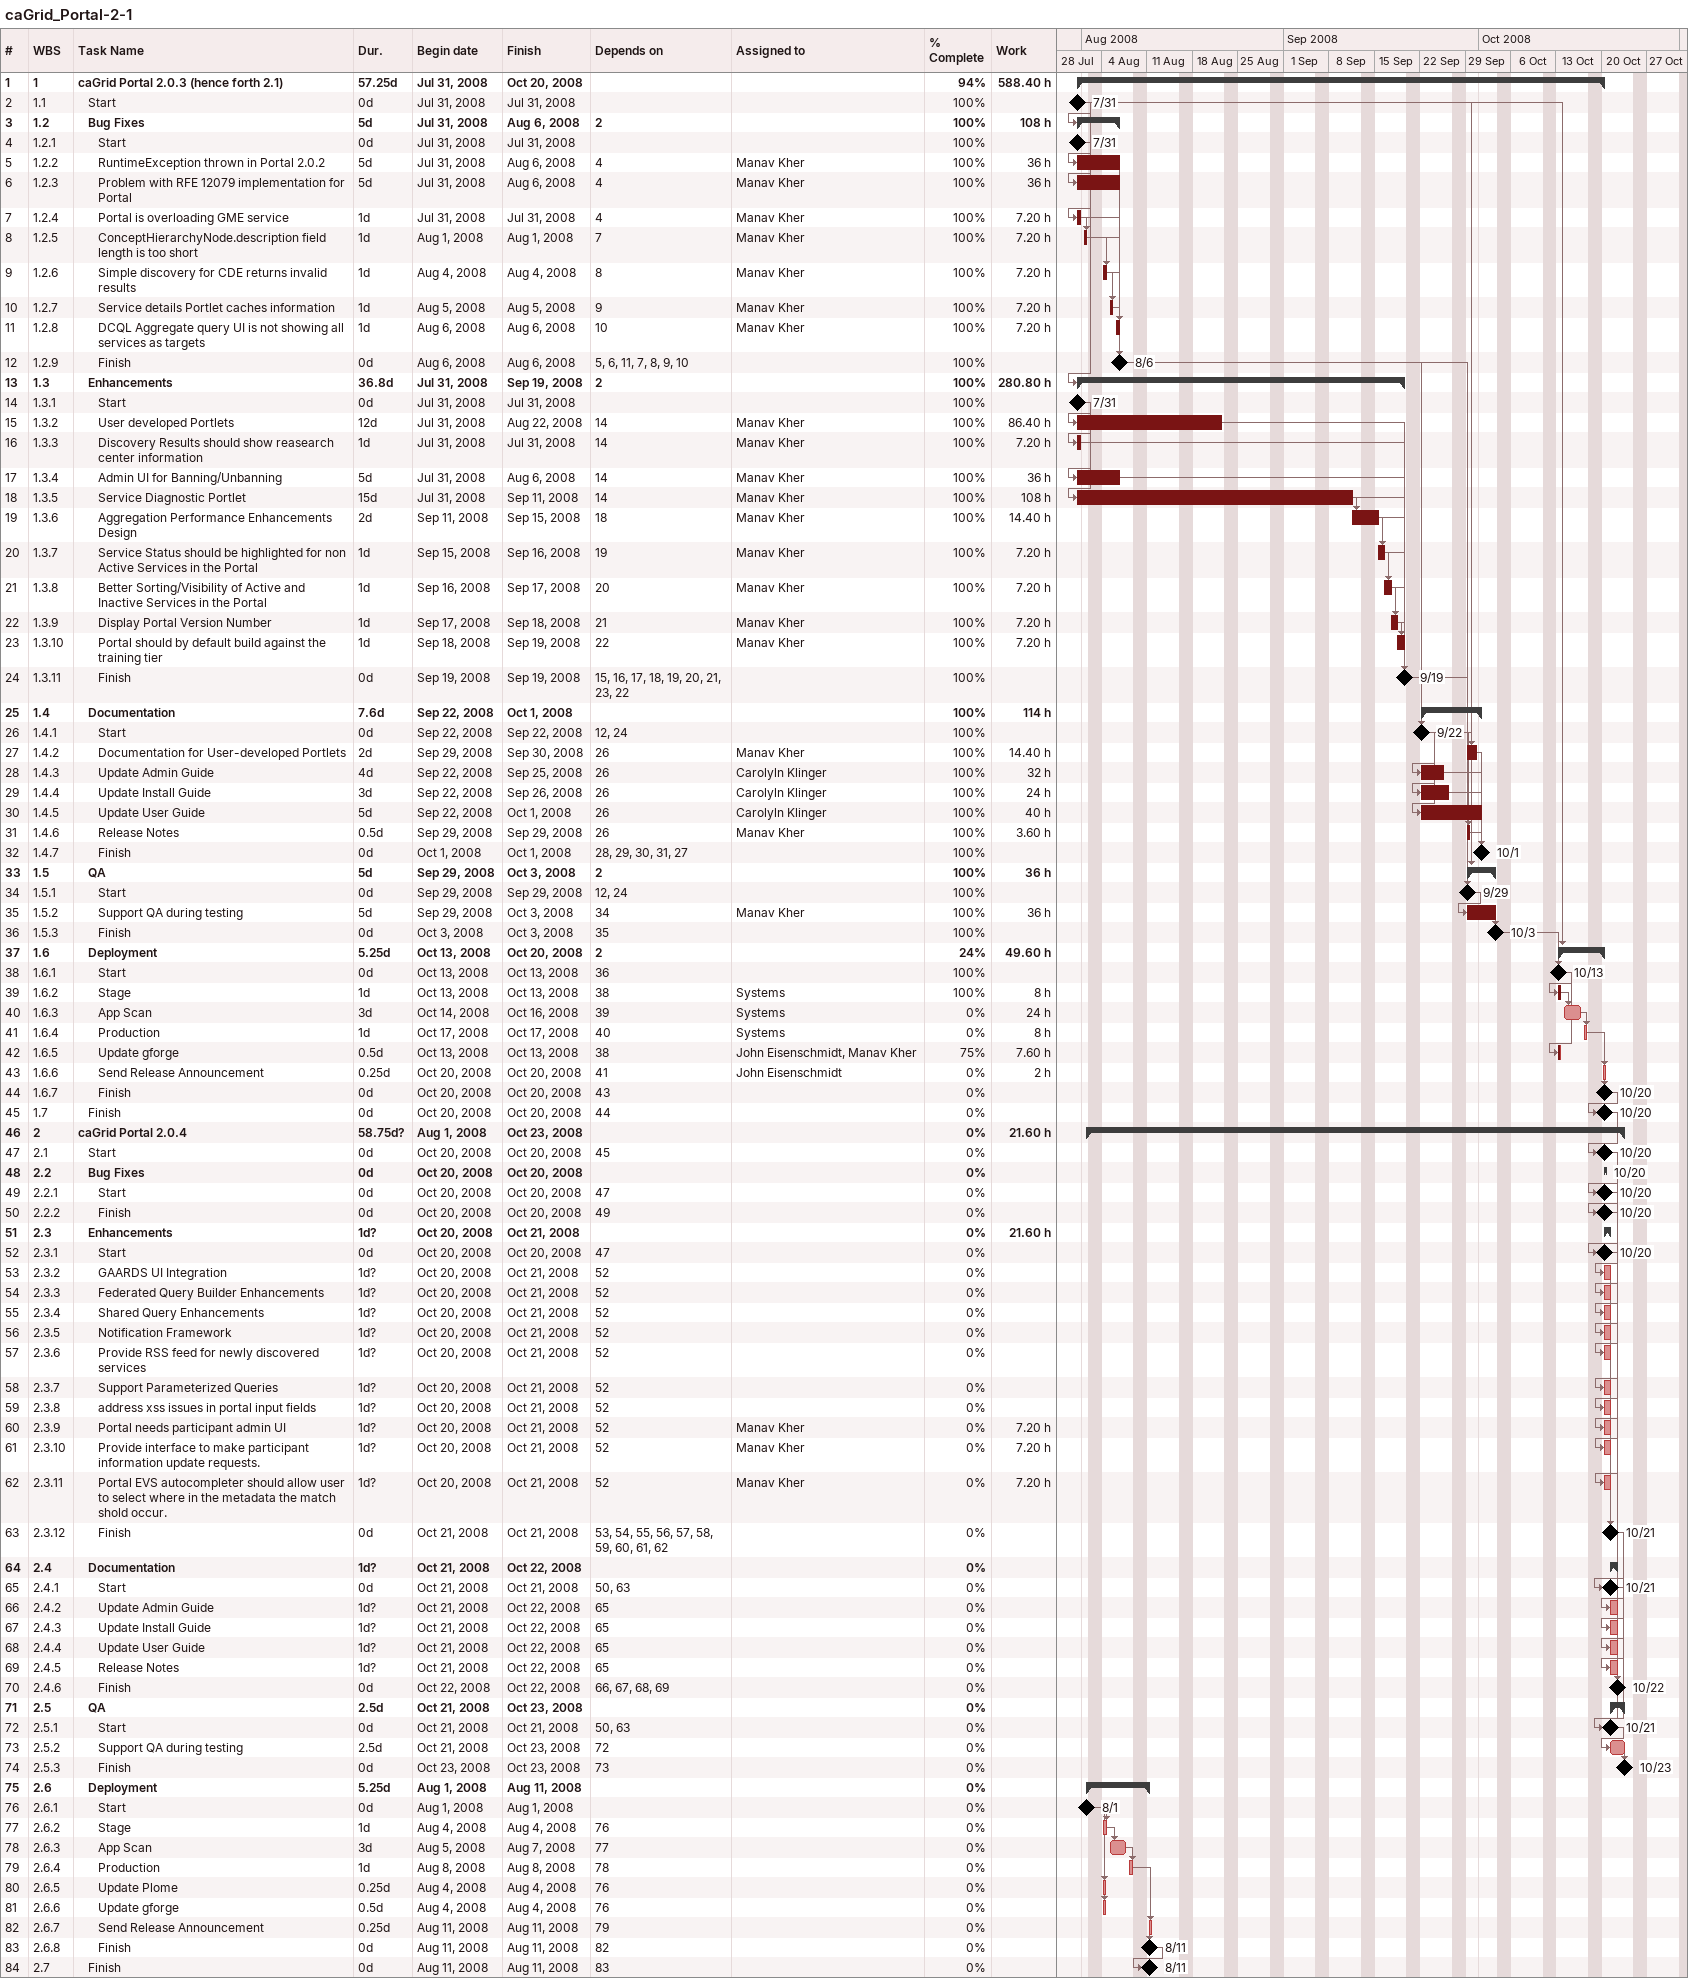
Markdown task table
caGrid_Portal-2-1

| ID | WBS | Task | Duration | Start | Finish | Predecessors | Resources | % complete | Work (h) |
|---|---|---|---|---|---|---|---|---|---|
| 1 | 1 | **caGrid Portal 2.0.3 (hence forth 2.1)** | 57.25d | 2008-07-31 | 2008-10-20 |  |  | 94 | 588.40 |
| 2 | 1.1 | Start | 0d | 2008-07-31 | 2008-07-31 |  |  | 100 |  |
| 3 | 1.2 | **Bug Fixes** | 5d | 2008-07-31 | 2008-08-06 | 2 |  | 100 | 108 |
| 4 | 1.2.1 | Start | 0d | 2008-07-31 | 2008-07-31 |  |  | 100 |  |
| 5 | 1.2.2 | RuntimeException thrown in Portal 2.0.2 | 5d | 2008-07-31 | 2008-08-06 | 4 | Manav Kher | 100 | 36 |
| 6 | 1.2.3 | Problem with RFE 12079 implementation for Portal | 5d | 2008-07-31 | 2008-08-06 | 4 | Manav Kher | 100 | 36 |
| 7 | 1.2.4 | Portal is overloading GME service | 1d | 2008-07-31 | 2008-07-31 | 4 | Manav Kher | 100 | 7.20 |
| 8 | 1.2.5 | ConceptHierarchyNode.description field length is too short | 1d | 2008-08-01 | 2008-08-01 | 7 | Manav Kher | 100 | 7.20 |
| 9 | 1.2.6 | Simple discovery for CDE returns invalid results | 1d | 2008-08-04 | 2008-08-04 | 8 | Manav Kher | 100 | 7.20 |
| 10 | 1.2.7 | Service details Portlet caches information | 1d | 2008-08-05 | 2008-08-05 | 9 | Manav Kher | 100 | 7.20 |
| 11 | 1.2.8 | DCQL Aggregate query UI is not showing all services as targets | 1d | 2008-08-06 | 2008-08-06 | 10 | Manav Kher | 100 | 7.20 |
| 12 | 1.2.9 | Finish | 0d | 2008-08-06 | 2008-08-06 | 5, 6, 11, 7, 8, 9, 10 |  | 100 |  |
| 13 | 1.3 | **Enhancements** | 36.8d | 2008-07-31 | 2008-09-19 | 2 |  | 100 | 280.80 |
| 14 | 1.3.1 | Start | 0d | 2008-07-31 | 2008-07-31 |  |  | 100 |  |
| 15 | 1.3.2 | User developed Portlets | 12d | 2008-07-31 | 2008-08-22 | 14 | Manav Kher | 100 | 86.40 |
| 16 | 1.3.3 | Discovery Results should show reasearch center information | 1d | 2008-07-31 | 2008-07-31 | 14 | Manav Kher | 100 | 7.20 |
| 17 | 1.3.4 | Admin UI for Banning/Unbanning | 5d | 2008-07-31 | 2008-08-06 | 14 | Manav Kher | 100 | 36 |
| 18 | 1.3.5 | Service Diagnostic Portlet | 15d | 2008-07-31 | 2008-09-11 | 14 | Manav Kher | 100 | 108 |
| 19 | 1.3.6 | Aggregation Performance Enhancements Design | 2d | 2008-09-11 | 2008-09-15 | 18 | Manav Kher | 100 | 14.40 |
| 20 | 1.3.7 | Service Status should be highlighted for non Active Services in the Portal | 1d | 2008-09-15 | 2008-09-16 | 19 | Manav Kher | 100 | 7.20 |
| 21 | 1.3.8 | Better Sorting/Visibility of Active and Inactive Services in the Portal | 1d | 2008-09-16 | 2008-09-17 | 20 | Manav Kher | 100 | 7.20 |
| 22 | 1.3.9 | Display Portal Version Number | 1d | 2008-09-17 | 2008-09-18 | 21 | Manav Kher | 100 | 7.20 |
| 23 | 1.3.10 | Portal should by default build against the training tier | 1d | 2008-09-18 | 2008-09-19 | 22 | Manav Kher | 100 | 7.20 |
| 24 | 1.3.11 | Finish | 0d | 2008-09-19 | 2008-09-19 | 15, 16, 17, 18, 19, 20, 21, 23, 22 |  | 100 |  |
| 25 | 1.4 | **Documentation** | 7.6d | 2008-09-22 | 2008-10-01 |  |  | 100 | 114 |
| 26 | 1.4.1 | Start | 0d | 2008-09-22 | 2008-09-22 | 12, 24 |  | 100 |  |
| 27 | 1.4.2 | Documentation for User-developed Portlets | 2d | 2008-09-29 | 2008-09-30 | 26 | Manav Kher | 100 | 14.40 |
| 28 | 1.4.3 | Update Admin Guide | 4d | 2008-09-22 | 2008-09-25 | 26 | Carolyln Klinger | 100 | 32 |
| 29 | 1.4.4 | Update Install Guide | 3d | 2008-09-22 | 2008-09-26 | 26 | Carolyln Klinger | 100 | 24 |
| 30 | 1.4.5 | Update User Guide | 5d | 2008-09-22 | 2008-10-01 | 26 | Carolyln Klinger | 100 | 40 |
| 31 | 1.4.6 | Release Notes | 0.5d | 2008-09-29 | 2008-09-29 | 26 | Manav Kher | 100 | 3.60 |
| 32 | 1.4.7 | Finish | 0d | 2008-10-01 | 2008-10-01 | 28, 29, 30, 31, 27 |  | 100 |  |
| 33 | 1.5 | **QA** | 5d | 2008-09-29 | 2008-10-03 | 2 |  | 100 | 36 |
| 34 | 1.5.1 | Start | 0d | 2008-09-29 | 2008-09-29 | 12, 24 |  | 100 |  |
| 35 | 1.5.2 | Support QA during testing | 5d | 2008-09-29 | 2008-10-03 | 34 | Manav Kher | 100 | 36 |
| 36 | 1.5.3 | Finish | 0d | 2008-10-03 | 2008-10-03 | 35 |  | 100 |  |
| 37 | 1.6 | **Deployment** | 5.25d | 2008-10-13 | 2008-10-20 | 2 |  | 24 | 49.60 |
| 38 | 1.6.1 | Start | 0d | 2008-10-13 | 2008-10-13 | 36 |  | 100 |  |
| 39 | 1.6.2 | Stage | 1d | 2008-10-13 | 2008-10-13 | 38 | Systems | 100 | 8 |
| 40 | 1.6.3 | App Scan | 3d | 2008-10-14 | 2008-10-16 | 39 | Systems | 0 | 24 |
| 41 | 1.6.4 | Production | 1d | 2008-10-17 | 2008-10-17 | 40 | Systems | 0 | 8 |
| 42 | 1.6.5 | Update gforge | 0.5d | 2008-10-13 | 2008-10-13 | 38 | John Eisenschmidt, Manav Kher | 75 | 7.60 |
| 43 | 1.6.6 | Send Release Announcement | 0.25d | 2008-10-20 | 2008-10-20 | 41 | John Eisenschmidt | 0 | 2 |
| 44 | 1.6.7 | Finish | 0d | 2008-10-20 | 2008-10-20 | 43 |  | 0 |  |
| 45 | 1.7 | Finish | 0d | 2008-10-20 | 2008-10-20 | 44 |  | 0 |  |
| 46 | 2 | **caGrid Portal 2.0.4** | 58.75d? | 2008-08-01 | 2008-10-23 |  |  | 0 | 21.60 |
| 47 | 2.1 | Start | 0d | 2008-10-20 | 2008-10-20 | 45 |  | 0 |  |
| 48 | 2.2 | **Bug Fixes** | 0d | 2008-10-20 | 2008-10-20 |  |  | 0 |  |
| 49 | 2.2.1 | Start | 0d | 2008-10-20 | 2008-10-20 | 47 |  | 0 |  |
| 50 | 2.2.2 | Finish | 0d | 2008-10-20 | 2008-10-20 | 49 |  | 0 |  |
| 51 | 2.3 | **Enhancements** | 1d? | 2008-10-20 | 2008-10-21 |  |  | 0 | 21.60 |
| 52 | 2.3.1 | Start | 0d | 2008-10-20 | 2008-10-20 | 47 |  | 0 |  |
| 53 | 2.3.2 | GAARDS UI Integration | 1d? | 2008-10-20 | 2008-10-21 | 52 |  | 0 |  |
| 54 | 2.3.3 | Federated Query Builder Enhancements | 1d? | 2008-10-20 | 2008-10-21 | 52 |  | 0 |  |
| 55 | 2.3.4 | Shared Query Enhancements | 1d? | 2008-10-20 | 2008-10-21 | 52 |  | 0 |  |
| 56 | 2.3.5 | Notification Framework | 1d? | 2008-10-20 | 2008-10-21 | 52 |  | 0 |  |
| 57 | 2.3.6 | Provide RSS feed for newly discovered services | 1d? | 2008-10-20 | 2008-10-21 | 52 |  | 0 |  |
| 58 | 2.3.7 | Support Parameterized Queries | 1d? | 2008-10-20 | 2008-10-21 | 52 |  | 0 |  |
| 59 | 2.3.8 | address xss issues in portal input fields | 1d? | 2008-10-20 | 2008-10-21 | 52 |  | 0 |  |
| 60 | 2.3.9 | Portal needs participant admin UI | 1d? | 2008-10-20 | 2008-10-21 | 52 | Manav Kher | 0 | 7.20 |
| 61 | 2.3.10 | Provide interface to make participant information update requests. | 1d? | 2008-10-20 | 2008-10-21 | 52 | Manav Kher | 0 | 7.20 |
| 62 | 2.3.11 | Portal EVS autocompleter should allow user to select where in the metadata the match shold occur. | 1d? | 2008-10-20 | 2008-10-21 | 52 | Manav Kher | 0 | 7.20 |
| 63 | 2.3.12 | Finish | 0d | 2008-10-21 | 2008-10-21 | 53, 54, 55, 56, 57, 58, 59, 60, 61, 62 |  | 0 |  |
| 64 | 2.4 | **Documentation** | 1d? | 2008-10-21 | 2008-10-22 |  |  | 0 |  |
| 65 | 2.4.1 | Start | 0d | 2008-10-21 | 2008-10-21 | 50, 63 |  | 0 |  |
| 66 | 2.4.2 | Update Admin Guide | 1d? | 2008-10-21 | 2008-10-22 | 65 |  | 0 |  |
| 67 | 2.4.3 | Update Install Guide | 1d? | 2008-10-21 | 2008-10-22 | 65 |  | 0 |  |
| 68 | 2.4.4 | Update User Guide | 1d? | 2008-10-21 | 2008-10-22 | 65 |  | 0 |  |
| 69 | 2.4.5 | Release Notes | 1d? | 2008-10-21 | 2008-10-22 | 65 |  | 0 |  |
| 70 | 2.4.6 | Finish | 0d | 2008-10-22 | 2008-10-22 | 66, 67, 68, 69 |  | 0 |  |
| 71 | 2.5 | **QA** | 2.5d | 2008-10-21 | 2008-10-23 |  |  | 0 |  |
| 72 | 2.5.1 | Start | 0d | 2008-10-21 | 2008-10-21 | 50, 63 |  | 0 |  |
| 73 | 2.5.2 | Support QA during testing | 2.5d | 2008-10-21 | 2008-10-23 | 72 |  | 0 |  |
| 74 | 2.5.3 | Finish | 0d | 2008-10-23 | 2008-10-23 | 73 |  | 0 |  |
| 75 | 2.6 | **Deployment** | 5.25d | 2008-08-01 | 2008-08-11 |  |  | 0 |  |
| 76 | 2.6.1 | Start | 0d | 2008-08-01 | 2008-08-01 |  |  | 0 |  |
| 77 | 2.6.2 | Stage | 1d | 2008-08-04 | 2008-08-04 | 76 |  | 0 |  |
| 78 | 2.6.3 | App Scan | 3d | 2008-08-05 | 2008-08-07 | 77 |  | 0 |  |
| 79 | 2.6.4 | Production | 1d | 2008-08-08 | 2008-08-08 | 78 |  | 0 |  |
| 80 | 2.6.5 | Update Plome | 0.25d | 2008-08-04 | 2008-08-04 | 76 |  | 0 |  |
| 81 | 2.6.6 | Update gforge | 0.5d | 2008-08-04 | 2008-08-04 | 76 |  | 0 |  |
| 82 | 2.6.7 | Send Release Announcement | 0.25d | 2008-08-11 | 2008-08-11 | 79 |  | 0 |  |
| 83 | 2.6.8 | Finish | 0d | 2008-08-11 | 2008-08-11 | 82 |  | 0 |  |
| 84 | 2.7 | Finish | 0d | 2008-08-11 | 2008-08-11 | 83 |  | 0 |  |
